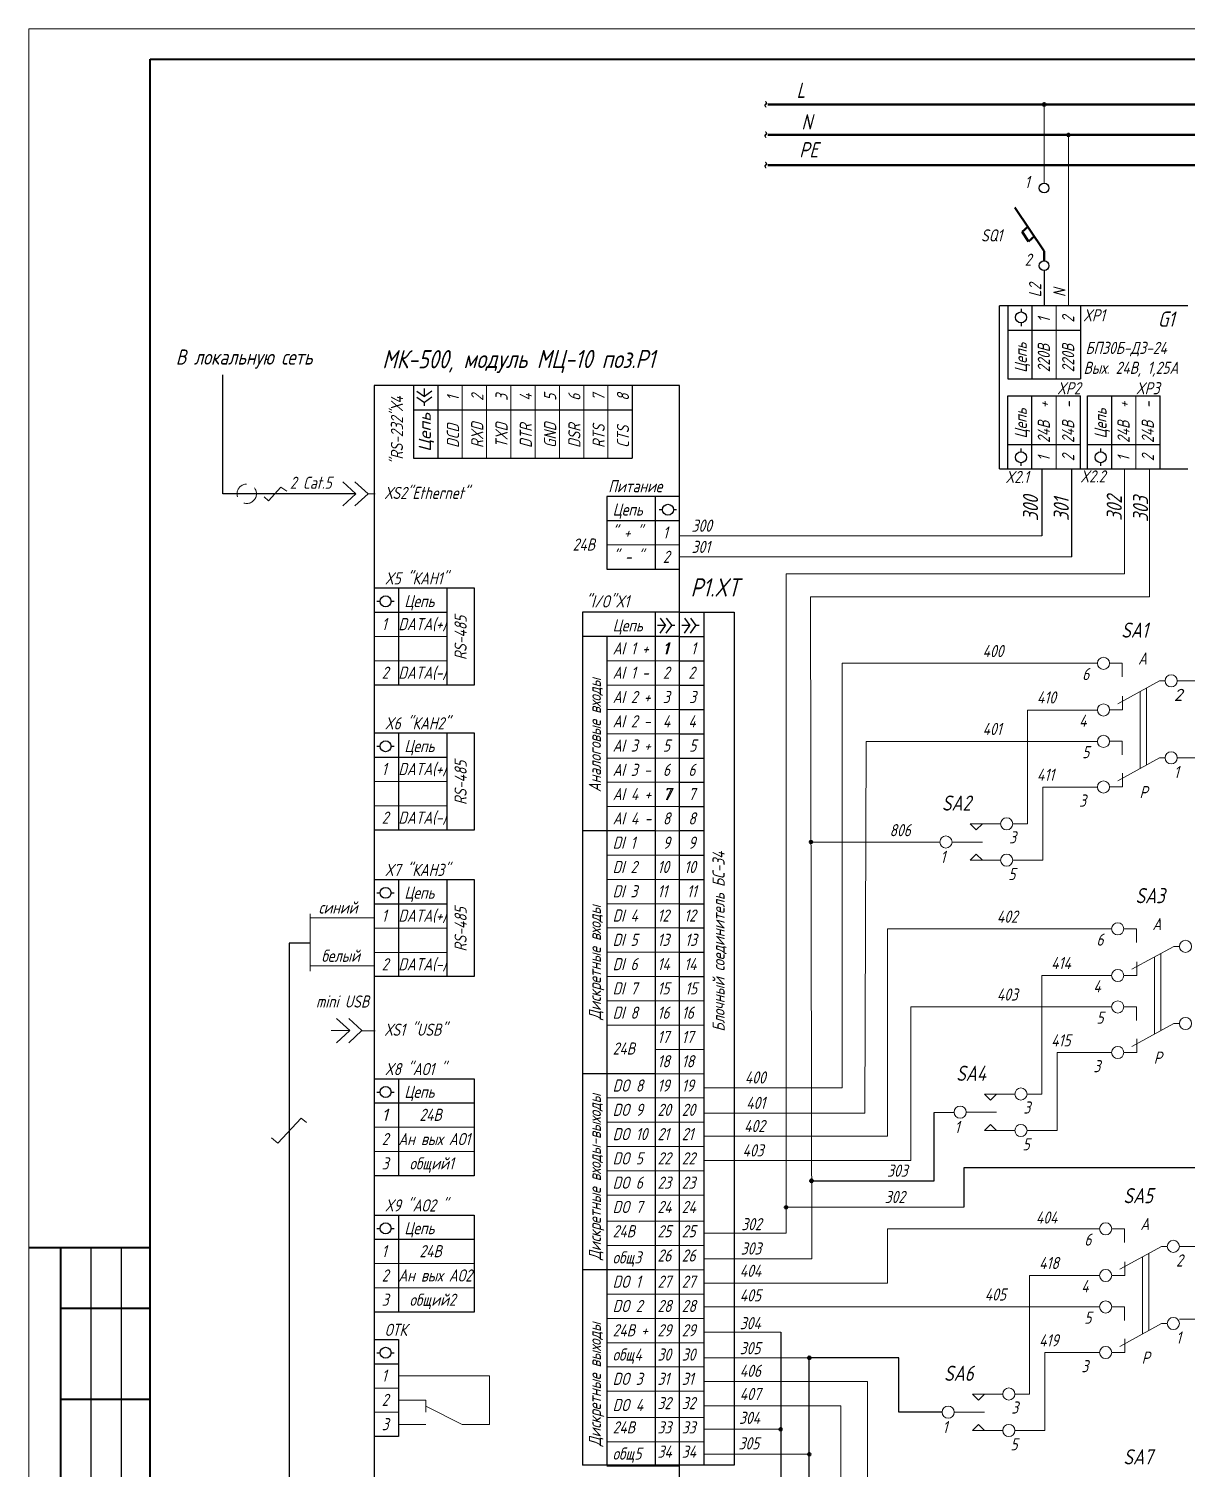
# Model space of a CAD drawing. Header units: millimetres. Extents: x -14 to 2659, y -2986 to -401.
# Drawn here: x -14.3 to 176.3, y -1888.5 to -1651.4 of the extents above; entities that cross this region are included whole.
import ezdxf

# ---------------------------------------------------------------- set-up
doc = ezdxf.new("R2010")
doc.units = ezdxf.units.MM
doc.linetypes.add('HIDDEN', pattern=[0.375, 0.25, -0.125])
doc.layers.get('0').update_dxf_attribs({"lineweight": 20})
doc.layers.add('MAIN', color=7, linetype='Continuous', lineweight=50)
doc.layers.add('АСУТП', color=7, linetype='Continuous')
doc.styles.add('GOST тип А', font='GOST_A.TTF', dxfattribs={"oblique": 15})
doc.styles.get("Standard").update_dxf_attribs({"font": 'simplex.shx', "width": 0.75, "oblique": 15})
doc.styles.add('АСУТП', font='GOST_A.TTF', dxfattribs={"oblique": 15})

msp = doc.modelspace()

# ---------------------------------------------------------------- linework, layer by layer
at = {"linetype": 'Continuous'}
for p, q in [((-14.24325, -1651.36405), (497.00702, -1651.36405)), ((-14.24325, -2007.12074), (-14.24325, -1651.36405)), ((152.93725, -1676.79951), (152.93725, -1663.84404)), ((156.93725, -1668.84404), (156.93725, -1697.00833)), ((114.47626, -1744.93353), (114.68452, -1853.95995)), ((135.77077, -1785.32087), (114.47626, -1785.32087)), ((175.20956, -1851.92634), (186.52511, -1851.92634)), ((175.20956, -1863.92634), (186.53782, -1863.92634))]:
    msp.add_line(p, q, dxfattribs=at)
at = {"linetype": 'Continuous', "lineweight": 40}
for p, q in [((5.75675, -1656.36405), (492.00702, -1656.36405)), ((5.75675, -1779.86371), (5.75675, -1656.36405)), ((5.74523, -2002.13552), (5.75675, -1776.36371))]:
    msp.add_line(p, q, dxfattribs=at)
at = {"color": 7, "lineweight": -3}
for p, q in [((152.93725, -1691.19951), (152.93725, -1697.00833)), ((134.84051, -1841.13648), (134.84051, -1829.8758)), ((139.79523, -1845.39451), (139.79523, -1838.96027)), ((139.79523, -1838.96027), (223.66604, -1838.96027)), ((114.83782, -1841.13648), (134.84051, -1841.13648)), ((110.44603, -1845.48579), (139.79523, -1845.39451)), ((128.99092, -1870.28672), (114.268, -1870.28672)), ((128.99092, -1879.25031), (128.99092, -1870.28672)), ((136.12701, -1879.25031), (128.99092, -1879.25031))]:
    msp.add_line(p, q, dxfattribs=at)
at = {"linetype": 'Continuous', "lineweight": 30}
for p, q in [((176.62722, -1697.00833), (145.58612, -1697.00833)), ((145.58612, -1723.84173), (145.58612, -1697.00833)), ((145.58612, -1723.84173), (176.62722, -1723.84173))]:
    msp.add_line(p, q, dxfattribs=at)
at = {"lineweight": 30, "ltscale": 0.5}
for p, q in [((146.93725, -1697.00833), (146.93725, -1709.00833)), ((150.93725, -1697.00833), (150.93725, -1709.00833)), ((158.93725, -1697.00833), (158.93725, -1709.00833)), ((146.93725, -1701.00833), (158.93725, -1701.00833)), ((146.93725, -1709.00833), (158.93725, -1709.00833)), ((49.11906, -1710.11978), (49.11906, -1722.11978)), ((49.63694, -1711.04118), (50.87713, -1711.94118)), ((52.11732, -1711.04118), (50.87713, -1711.94118)), ((53.11906, -1710.11978), (53.11906, -1722.11978)), ((85.11906, -1710.11978), (85.11906, -1722.11978)), ((146.93725, -1723.84173), (146.93725, -1711.84173)), ((146.93725, -1711.84173), (158.93725, -1711.84173)), ((150.93725, -1723.84173), (150.93725, -1711.84173)), ((158.93725, -1723.84173), (158.93725, -1711.84173)), ((160.05991, -1723.84173), (160.05991, -1711.84173)), ((160.05991, -1711.84173), (172.05991, -1711.84173)), ((164.05991, -1723.84173), (164.05991, -1711.84173)), ((172.05991, -1723.84173), (172.05991, -1711.84173)), ((49.11906, -1714.11978), (85.11906, -1714.11978)), ((49.63694, -1712.04118), (50.87713, -1712.94118)), ((52.11732, -1712.04118), (50.87713, -1712.94118)), ((146.93725, -1719.84173), (158.93725, -1719.84173)), ((160.05991, -1719.84173), (172.05991, -1719.84173)), ((49.11906, -1722.11978), (85.11906, -1722.11978)), ((92.90181, -1728.38959), (80.90181, -1728.38959)), ((80.90181, -1728.38959), (80.90181, -1740.38959)), ((88.90181, -1728.38959), (88.90181, -1740.38959)), ((92.90181, -1732.38959), (80.90181, -1732.38959)), ((80.90181, -1740.38959), (92.90181, -1740.38959)), ((42.59969, -1743.47776), (59.0676, -1743.47776)), ((46.59969, -1743.47776), (46.59969, -1759.47776)), ((54.59969, -1743.47776), (54.59969, -1759.47776)), ((59.0676, -1743.47776), (59.0676, -1759.47776)), ((42.59969, -1747.47776), (54.59969, -1747.47776)), ((92.90181, -1747.48334), (76.90181, -1747.48334)), ((76.90181, -1747.48334), (76.90181, -1887.96033)), ((88.90181, -1747.48334), (88.90181, -1887.96033)), ((89.70815, -1748.43542), (90.60815, -1749.67562)), ((89.70815, -1750.91581), (90.60815, -1749.67562)), ((90.70815, -1748.43542), (91.60815, -1749.67562)), ((90.70815, -1750.91581), (91.60815, -1749.67562)), ((92.90181, -1751.48334), (76.90181, -1751.48334)), ((80.90181, -1751.48334), (80.90181, -1887.96033)), ((59.0676, -1759.47776), (42.59969, -1759.47776)), ((42.59969, -1767.34791), (59.0676, -1767.34791)), ((46.59969, -1767.34791), (46.59969, -1783.34791)), ((54.59969, -1767.34791), (54.59969, -1783.34791)), ((59.0676, -1767.34791), (59.0676, -1783.34791)), ((42.59969, -1771.34791), (54.59969, -1771.34791)), ((59.0676, -1783.34791), (42.59969, -1783.34791)), ((88.90181, -1783.48334), (76.90181, -1783.48334)), ((42.59969, -1791.50063), (59.0676, -1791.50063)), ((46.59969, -1791.50063), (46.59969, -1807.50063)), ((54.59969, -1791.50063), (54.59969, -1807.50063)), ((59.0676, -1791.50063), (59.0676, -1807.50063)), ((42.59969, -1795.50063), (54.59969, -1795.50063)), ((32.05145, -1802.00587), (28.59972, -1802.00587)), ((59.0676, -1807.50063), (42.59969, -1807.50063)), ((42.59969, -1824.3069), (59.0676, -1824.3069)), ((46.59969, -1824.3069), (46.59969, -1840.3069)), ((59.0676, -1824.3069), (59.0676, -1840.3069)), ((88.90181, -1823.48334), (76.90181, -1823.48334)), ((42.59969, -1828.3069), (59.0676, -1828.3069)), ((59.0676, -1840.3069), (42.59969, -1840.3069)), ((42.59969, -1846.76767), (59.0676, -1846.76767)), ((46.59969, -1846.76767), (46.59969, -1862.76767)), ((59.0676, -1846.76767), (59.0676, -1862.76767)), ((42.59969, -1850.76767), (59.0676, -1850.76767)), ((88.90181, -1855.79604), (76.90181, -1855.79604)), ((59.0676, -1862.76767), (42.59969, -1862.76767)), ((42.59969, -1867.26122), (46.59969, -1867.26122)), ((46.59969, -1867.26122), (46.59969, -1883.26122)), ((42.59969, -1871.26122), (46.59969, -1871.26122)), ((46.59969, -1883.26122), (42.59969, -1883.26122)), ((101.90181, -1887.96033), (76.90181, -1887.96033))]:
    msp.add_line(p, q, dxfattribs=at)
at = {"lineweight": 30}
for p, q in [((149.12953, -1697.48588), (149.12953, -1698.01156)), ((149.12953, -1699.81156), (149.12953, -1700.33725)), ((17.68392, -1727.96317), (17.68392, -1708.36416)), ((92.90181, -1710.11813), (42.59969, -1710.11813)), ((42.59969, -1710.11813), (42.59969, -1906.43808)), ((50.87713, -1711.94118), (50.87713, -1710.6155)), ((92.90181, -1906.43808), (92.90181, -1710.11813)), ((50.87713, -1713.46686), (50.87713, -1712.94118)), ((149.12953, -1721.03849), (149.12953, -1720.51281)), ((162.25218, -1721.03849), (162.25218, -1720.51281)), ((149.12953, -1723.36418), (149.12953, -1722.83849)), ((162.25218, -1723.36418), (162.25218, -1722.83849)), ((21.64288, -1727.96317), (17.68392, -1727.96317)), ((39.61159, -1727.96317), (21.64288, -1727.96317)), ((90.09857, -1730.58186), (89.57289, -1730.58186)), ((92.42426, -1730.58186), (91.89857, -1730.58186)), ((43.07724, -1745.67003), (43.60293, -1745.67003)), ((45.40293, -1745.67003), (45.92861, -1745.67003)), ((90.60815, -1749.67562), (89.28247, -1749.67562)), ((92.13383, -1749.67562), (91.60815, -1749.67562)), ((43.07724, -1769.54019), (43.60293, -1769.54019)), ((45.40293, -1769.54019), (45.92861, -1769.54019)), ((43.07724, -1793.69291), (43.60293, -1793.69291)), ((45.40293, -1793.69291), (45.92861, -1793.69291)), ((28.59972, -1802.00587), (28.59972, -1925.66729)), ((43.07724, -1826.49917), (43.60293, -1826.49917)), ((45.40293, -1826.49917), (45.92861, -1826.49917)), ((43.07724, -1848.95995), (43.60293, -1848.95995)), ((45.40293, -1848.95995), (45.92861, -1848.95995)), ((43.07724, -1869.4535), (43.60293, -1869.4535)), ((45.40293, -1869.4535), (45.92861, -1869.4535))]:
    msp.add_line(p, q, dxfattribs=at)
at = {"ltscale": 0.5}
for p, q in [((154.93725, -1697.00833), (154.93725, -1709.00833)), ((57.11906, -1710.11978), (57.11906, -1722.11978)), ((61.11906, -1710.11978), (61.11906, -1722.11978)), ((65.11906, -1710.11978), (65.11906, -1722.11978)), ((69.11906, -1710.11978), (69.11906, -1722.11978)), ((73.11906, -1710.11978), (73.11906, -1722.11978)), ((77.11906, -1710.11978), (77.11906, -1722.11978)), ((81.11906, -1710.11978), (81.11906, -1722.11978)), ((154.93725, -1723.84173), (154.93725, -1711.84173)), ((168.05991, -1723.84173), (168.05991, -1711.84173)), ((92.90181, -1736.38959), (80.90181, -1736.38959)), ((42.59969, -1751.47776), (54.59969, -1751.47776)), ((42.59969, -1755.47776), (54.59969, -1755.47776)), ((92.90181, -1755.48334), (80.90181, -1755.48334)), ((92.90181, -1759.48334), (80.90181, -1759.48334)), ((92.90181, -1763.48334), (80.90181, -1763.48334)), ((92.90181, -1767.48334), (80.90181, -1767.48334)), ((92.90181, -1771.48334), (80.90181, -1771.48334)), ((42.59969, -1775.34791), (54.59969, -1775.34791)), ((92.90181, -1775.48334), (80.90181, -1775.48334)), ((42.59969, -1779.34791), (54.59969, -1779.34791)), ((92.90181, -1779.48334), (80.90181, -1779.48334)), ((88.90181, -1783.48334), (92.90181, -1783.48334)), ((92.90181, -1787.48334), (80.90181, -1787.48334)), ((92.90181, -1791.48334), (80.90181, -1791.48334)), ((32.05145, -1797.17544), (32.05145, -1806.60822)), ((92.90181, -1795.48334), (80.90181, -1795.48334)), ((42.59969, -1797.78926), (32.05145, -1797.78926)), ((42.59969, -1799.50063), (54.59969, -1799.50063)), ((92.90181, -1799.48334), (80.90181, -1799.48334)), ((42.59969, -1803.50063), (54.59969, -1803.50063)), ((92.90181, -1803.48334), (80.90181, -1803.48334)), ((42.50848, -1805.74262), (32.05145, -1805.74262)), ((92.90181, -1807.48334), (80.90181, -1807.48334)), ((96.90181, -1811.48334), (80.90181, -1811.48334)), ((96.90181, -1815.48334), (80.90181, -1815.48334)), ((96.90181, -1819.48334), (88.90181, -1819.48334)), ((96.90181, -1823.48334), (80.90181, -1823.48334)), ((96.90181, -1827.48334), (80.90181, -1827.48334)), ((42.59969, -1832.3069), (59.0676, -1832.3069)), ((96.90181, -1831.48334), (80.90181, -1831.48334)), ((42.59969, -1836.3069), (59.0676, -1836.3069)), ((96.90181, -1835.48334), (80.90181, -1835.48334)), ((96.90181, -1839.48334), (80.90181, -1839.48334)), ((96.90181, -1843.48334), (80.90181, -1843.48334)), ((96.90181, -1847.79604), (80.90181, -1847.79604)), ((96.90181, -1851.79604), (80.90181, -1851.79604)), ((42.59969, -1854.76767), (59.0676, -1854.76767)), ((92.90181, -1855.79604), (80.90181, -1855.79604)), ((96.90181, -1855.79604), (80.90181, -1855.79604)), ((42.59969, -1858.76767), (59.0676, -1858.76767)), ((96.90181, -1859.79604), (80.90181, -1859.79604)), ((96.90181, -1863.79604), (80.90181, -1863.79604)), ((96.90181, -1867.79604), (80.90181, -1867.79604)), ((96.90181, -1871.79604), (80.90181, -1871.79604)), ((42.59969, -1875.26122), (46.59969, -1875.26122)), ((46.59969, -1873.26122), (61.59969, -1873.26122)), ((61.59969, -1873.26122), (61.59969, -1881.26122)), ((46.59969, -1877.26122), (51.09969, -1877.26122)), ((51.09969, -1877.26122), (51.09969, -1879.26122)), ((96.90181, -1875.79604), (80.90181, -1875.79604)), ((42.59969, -1879.26122), (46.59969, -1879.26122)), ((96.90181, -1880.10873), (80.90181, -1880.10873)), ((96.90181, -1884.10873), (80.90181, -1884.10873)), ((92.90181, -1888.10873), (80.90181, -1888.10873))]:
    msp.add_line(p, q, dxfattribs=at)
at = {"lineweight": -3}
for p, q in [((39.61159, -1727.96317), (37.44378, -1725.96384)), ((41.61263, -1727.96317), (39.44483, -1725.96384)), ((39.61159, -1727.96317), (37.44378, -1729.9625)), ((41.61263, -1727.96317), (39.44483, -1729.9625)), ((38.58948, -1816.38344), (36.42168, -1814.38411)), ((40.59053, -1816.38344), (38.42273, -1814.38411)), ((38.58948, -1816.38344), (36.42168, -1818.38277)), ((40.59053, -1816.38344), (38.42273, -1818.38277))]:
    msp.add_line(p, q, dxfattribs=at)
for p, q in [((166.18599, -1723.84173), (166.18599, -1741.1287)), ((170.29214, -1723.84173), (170.29214, -1744.93353)), ((25.22151, -1729.13382), (24.49218, -1728.478)), ((27.2636, -1726.87487), (25.22151, -1729.13382)), ((28.21172, -1727.53069), (27.2636, -1726.87487)), ((42.75953, -1727.97732), (41.55385, -1727.97732)), ((111.80083, -1734.88959), (92.90181, -1734.88959)), ((152.54564, -1734.88959), (92.90181, -1734.88959)), ((157.52601, -1738.37063), (92.90181, -1738.37063)), ((114.47626, -1741.1287), (110.44602, -1741.1287)), ((110.44602, -1741.1287), (110.44602, -1849.76017)), ((166.18599, -1741.1287), (114.47626, -1741.1287)), ((170.29214, -1744.93353), (114.47626, -1744.93353)), ((119.67983, -1825.7915), (119.67983, -1755.88522)), ((174.85332, -1758.76602), (185.5367, -1758.76602)), ((123.38736, -1829.96867), (123.63013, -1768.74449)), ((127.11892, -1833.77937), (127.11892, -1799.62896)), ((130.98181, -1837.79588), (130.98181, -1812.48823)), ((38.58948, -1816.38344), (35.52216, -1816.38344)), ((42.75953, -1816.39759), (40.53175, -1816.39759)), ((96.90181, -1825.7915), (119.67983, -1825.7915)), ((96.90181, -1829.96867), (123.38736, -1829.96867)), ((134.84051, -1829.8758), (138.11899, -1829.8758)), ((30.59331, -1830.78813), (26.75628, -1834.92857)), ((30.59331, -1830.78813), (31.48734, -1831.53104)), ((26.75628, -1834.92857), (25.72136, -1834.04225)), ((96.90181, -1833.77937), (118.36341, -1833.77937)), ((118.36341, -1833.77937), (127.11892, -1833.77937)), ((96.90181, -1837.79588), (127.77146, -1837.79588)), ((127.77146, -1837.79588), (130.98181, -1837.79588)), ((127.11892, -1857.96358), (127.11892, -1849.04553)), ((110.44603, -1849.76017), (96.90181, -1849.76017)), ((114.68452, -1853.95995), (96.90181, -1853.95995)), ((97.00497, -1857.96358), (127.11892, -1857.96358)), ((109.56059, -1866.08694), (96.90181, -1866.08694)), ((114.268, -1870.28672), (96.90181, -1870.28672)), ((97.00497, -1874.19028), (118.46657, -1874.19028)), ((118.46657, -1874.19028), (123.83988, -1874.19028)), ((123.83988, -1892.06923), (123.83988, -1874.19028)), ((97.00497, -1878.20679), (119.43591, -1878.20679)), ((119.43591, -1904.92849), (119.43591, -1878.20679)), ((109.56059, -1882.0533), (96.90181, -1882.0533)), ((114.268, -1886.16722), (96.90181, -1886.16722))]:
    msp.add_line(p, q)
at = {"color": 7}
for p, q in [((161.70988, -1755.88522), (119.67983, -1755.88522)), ((165.79651, -1755.87065), (163.70978, -1755.87065)), ((165.79651, -1755.87065), (165.79651, -1758.12065)), ((165.84467, -1761.30009), (165.84467, -1763.55009)), ((168.76495, -1760.50407), (168.76495, -1773.20251)), ((169.80262, -1759.93433), (169.80262, -1772.63277)), ((161.70995, -1763.57624), (150.18647, -1763.57624)), ((165.84467, -1763.55009), (163.70978, -1763.55009)), ((161.70988, -1768.74449), (123.63013, -1768.74449)), ((165.79651, -1768.73003), (163.70978, -1768.73003)), ((165.79651, -1768.73003), (165.79651, -1770.98003)), ((174.85332, -1771.46447), (185.49913, -1771.46447)), ((165.84467, -1773.99854), (165.84467, -1776.24854)), ((161.70995, -1776.27468), (152.72235, -1776.27468)), ((165.84467, -1776.24854), (163.70978, -1776.24854)), ((164.05722, -1799.62896), (127.11892, -1799.62896)), ((168.14384, -1799.61439), (166.05711, -1799.61439)), ((168.14384, -1799.61439), (168.14384, -1801.86439)), ((171.11229, -1804.2478), (171.11229, -1816.94625)), ((172.14995, -1803.67806), (172.14995, -1816.37651)), ((168.192, -1805.04383), (168.192, -1807.29383)), ((164.05729, -1807.31998), (152.53381, -1807.31998)), ((168.192, -1807.29383), (166.05711, -1807.29383)), ((164.05722, -1812.48823), (130.98181, -1812.48823)), ((168.14384, -1812.47377), (166.05711, -1812.47377)), ((168.14384, -1812.47377), (168.14384, -1814.72377)), ((168.192, -1817.74228), (168.192, -1819.99228)), ((164.05729, -1820.01842), (155.06969, -1820.01842)), ((168.192, -1819.99228), (166.05711, -1819.99228)), ((162.06612, -1849.04553), (127.11892, -1849.04553)), ((166.15275, -1849.03096), (164.06601, -1849.03096)), ((166.15275, -1849.03096), (166.15275, -1851.28096)), ((169.12119, -1853.66438), (169.12119, -1866.36282)), ((170.15885, -1853.09464), (170.15885, -1865.79308)), ((166.2009, -1854.46041), (166.2009, -1856.71041)), ((162.06619, -1856.73655), (150.54271, -1856.73655)), ((166.2009, -1856.71041), (164.06601, -1856.71041)), ((162.06612, -1861.9048), (96.90181, -1861.9048)), ((166.15275, -1861.89034), (164.06601, -1861.89034)), ((166.15275, -1861.89034), (166.15275, -1864.14034)), ((166.2009, -1867.15885), (166.2009, -1869.40885)), ((162.06619, -1869.435), (153.07859, -1869.435)), ((166.2009, -1869.40885), (164.06601, -1869.40885))]:
    msp.add_line(p, q, dxfattribs=at)
at = {"color": 7, "linetype": 'Continuous'}
for p, q in [((171.93044, -1758.76602), (165.04651, -1762.54571)), ((171.93044, -1758.76602), (172.85332, -1758.76602)), ((150.18647, -1782.32087), (150.18647, -1763.57624)), ((171.93121, -1771.46404), (165.04651, -1775.24416)), ((171.93044, -1771.46447), (172.85332, -1771.46447)), ((171.93044, -1771.46447), (172.85332, -1771.46447)), ((171.93044, -1771.46447), (172.85332, -1771.46447)), ((152.72235, -1788.32087), (152.72235, -1776.27468)), ((140.77077, -1782.32087), (141.77077, -1783.32087)), ((145.77077, -1782.32087), (140.77077, -1782.32087)), ((141.77077, -1783.32087), (142.77077, -1782.32087)), ((147.77077, -1782.32087), (150.18647, -1782.32087)), ((137.77077, -1785.32087), (142.77077, -1785.32087)), ((140.77077, -1788.32087), (141.77077, -1787.32087)), ((141.77077, -1787.32087), (142.77077, -1788.32087)), ((145.77077, -1788.32087), (140.77077, -1788.32087)), ((147.77077, -1788.32087), (152.72235, -1788.32087)), ((152.72235, -1788.32087), (152.72235, -1788.32087)), ((174.27777, -1802.50976), (167.39384, -1806.28945)), ((174.27777, -1802.50976), (175.20066, -1802.50976)), ((152.53381, -1826.83373), (152.53381, -1807.31998)), ((174.27855, -1815.20778), (167.39384, -1818.9879)), ((174.27777, -1815.20821), (175.20066, -1815.20821)), ((174.27777, -1815.20821), (175.20066, -1815.20821)), ((174.27777, -1815.20821), (175.20066, -1815.20821)), ((155.06969, -1832.83373), (155.06969, -1820.01842)), ((143.11811, -1826.83373), (144.11811, -1827.83373)), ((148.11811, -1826.83373), (143.11811, -1826.83373)), ((144.11811, -1827.83373), (145.11811, -1826.83373)), ((150.11811, -1826.83373), (152.53381, -1826.83373)), ((140.11811, -1829.83373), (145.11811, -1829.83373)), ((143.11811, -1832.83373), (144.11811, -1831.83373)), ((144.11811, -1831.83373), (145.11811, -1832.83373)), ((148.11811, -1832.83373), (143.11811, -1832.83373)), ((150.11811, -1832.83373), (155.06969, -1832.83373)), ((155.06969, -1832.83373), (155.06969, -1832.83373)), ((172.28667, -1851.92634), (165.40275, -1855.70603)), ((172.28667, -1851.92634), (173.20956, -1851.92634)), ((150.54271, -1876.25031), (150.54271, -1856.73655)), ((172.28745, -1864.62436), (165.40275, -1868.40447)), ((172.28667, -1864.62478), (173.20956, -1864.62478)), ((172.28667, -1864.62478), (173.20956, -1864.62478)), ((172.28667, -1864.62478), (173.20956, -1864.62478)), ((153.07859, -1882.25031), (153.07859, -1869.435)), ((141.12701, -1876.25031), (142.12701, -1877.25031)), ((146.12701, -1876.25031), (141.12701, -1876.25031)), ((142.12701, -1877.25031), (143.12701, -1876.25031)), ((148.12701, -1876.25031), (150.54271, -1876.25031)), ((57.09969, -1881.26122), (51.09969, -1878.26122)), ((138.12701, -1879.25031), (143.12701, -1879.25031)), ((46.59969, -1881.26122), (51.09969, -1881.26122)), ((49.09969, -1881.26122), (48.59969, -1881.26122)), ((51.09969, -1881.26122), (49.09969, -1881.26122)), ((51.09969, -1881.26122), (49.09969, -1881.26122)), ((61.59969, -1881.26122), (57.09969, -1881.26122)), ((141.12701, -1882.25031), (142.12701, -1881.25031)), ((146.12701, -1882.25031), (141.12701, -1882.25031)), ((142.12701, -1881.25031), (143.12701, -1882.25031)), ((148.12701, -1882.25031), (153.07859, -1882.25031)), ((153.07859, -1882.25031), (153.07859, -1882.25031))]:
    msp.add_line(p, q, dxfattribs=at)
at = {"lineweight": 50, "ltscale": 0.5}
for centre in [(152.93725, -1663.84404), (156.93725, -1668.84404), (114.54225, -1785.32135), (114.62959, -1841.14017), (110.44603, -1845.48579), (114.268, -1870.28672), (109.56059, -1882.0533), (114.268, -1886.16722)]:
    msp.add_circle(centre, 0.20826, dxfattribs=at)
at = {"linetype": 'Continuous', "lineweight": 30}
for centre in [(149.12953, -1698.91156), (149.12953, -1721.93849), (162.25218, -1721.93849), (90.99857, -1730.58186), (44.50293, -1745.67003), (44.50293, -1769.54019), (44.50293, -1793.69291), (44.50293, -1826.49917), (44.50293, -1848.95995), (44.50293, -1869.4535)]:
    msp.add_circle(centre, 0.9, dxfattribs=at)
at = {"linetype": 'HIDDEN', "ltscale": 12}
msp.add_circle((21.64288, -1727.96317), 1.59673, dxfattribs=at)
at = {"color": 7, "linetype": 'Continuous'}
for centre in [(162.70988, -1755.88511), (173.85332, -1758.76602), (162.70988, -1763.56456), (162.70988, -1768.74449), (173.85332, -1771.46447), (162.70988, -1776.263), (146.77077, -1782.32087), (136.77077, -1785.32087), (146.77077, -1788.32087), (165.05722, -1799.62885), (176.20066, -1802.50976), (165.05722, -1807.3083), (165.05722, -1812.48823), (176.20066, -1815.20821), (165.05722, -1820.00674), (149.11811, -1826.83373), (139.11811, -1829.83373), (149.11811, -1832.83373), (163.06612, -1849.04542), (174.20956, -1851.92634), (163.06612, -1856.72487), (163.06612, -1861.9048), (174.20956, -1864.62478), (163.06612, -1869.42331), (147.12701, -1876.25031), (137.12701, -1879.25031), (147.12701, -1882.25031)]:
    msp.add_circle(centre, 1, dxfattribs=at)
at = {"layer": 'MAIN', "color": 7, "linetype": 'Continuous', "lineweight": 50}
for p, q in [((107.4185, -1663.84404), (280.76711, -1663.84404)), ((107.4185, -1668.84404), (280.76711, -1668.84404)), ((107.4185, -1673.84404), (280.76711, -1673.84404)), ((152.93725, -1687.99951), (148.13725, -1680.79951)), ((150.27877, -1683.97364), (149.33203, -1684.83319)), ((150.37215, -1686.39033), (149.33329, -1684.83205)), ((151.32823, -1685.54783), (150.37215, -1686.39033)), ((152.93725, -1687.99951), (152.93725, -1689.59951)), ((152.93725, -1689.59951), (152.93725, -1688.79951))]:
    msp.add_line(p, q, dxfattribs=at)
at = {"layer": 'MAIN', "color": 7, "linetype": 'Continuous', "lineweight": -3}
for p, q in [((152.93725, -1663.4367), (152.93725, -1663.4367)), ((156.93725, -1668.4367), (156.93725, -1668.4367)), ((152.54564, -1723.84173), (152.54564, -1734.88959)), ((157.52601, -1738.37063), (157.52601, -1723.84173)), ((109.56059, -1866.08694), (109.56059, -1957.44147)), ((114.268, -1957.44147), (114.268, -1870.28672))]:
    msp.add_line(p, q, dxfattribs=at)
at = {"layer": 'MAIN', "color": 7, "linetype": 'Continuous', "lineweight": 40}
for p, q in [((-14.25477, -1852.1236), (5.74523, -1852.1236)), ((-9.0562, -1852.1236), (-9.0562, -1917.1236)), ((-9.0562, -1862.1236), (5.74523, -1862.1236)), ((-9.0562, -1877.1236), (5.74523, -1877.1236))]:
    msp.add_line(p, q, dxfattribs=at)
at = {"layer": 'MAIN', "color": 7, "linetype": 'Continuous', "lineweight": -2}
for p, q in [((-4.0562, -1852.1236), (-4.0562, -1917.1236)), ((0.9438, -1852.1236), (0.9438, -1917.1236))]:
    msp.add_line(p, q, dxfattribs=at)
for centre in [(152.93725, -1677.59951), (152.93725, -1690.39951)]:
    msp.add_circle(centre, 0.8, dxfattribs=at)
at = {"layer": 'АСУТП', "lineweight": 30, "ltscale": 0.5}
for p, q in [((90.70815, -1748.43542), (91.60815, -1749.67562)), ((90.70815, -1750.91581), (91.60815, -1749.67562)), ((92.90181, -1747.48334), (101.90181, -1747.48334)), ((93.70815, -1748.43542), (94.60815, -1749.67562)), ((93.70815, -1750.91581), (94.60815, -1749.67562)), ((94.70815, -1748.43542), (95.60815, -1749.67562)), ((94.70815, -1750.91581), (95.60815, -1749.67562)), ((96.90181, -1747.48334), (96.90181, -1887.96033)), ((101.90181, -1747.48334), (101.90181, -1887.96033)), ((92.90181, -1751.48334), (96.90181, -1751.48334))]:
    msp.add_line(p, q, dxfattribs=at)
at = {"layer": 'АСУТП', "lineweight": 30}
for p, q in [((92.13383, -1749.67562), (91.60815, -1749.67562)), ((94.60815, -1749.67562), (93.28247, -1749.67562)), ((96.13383, -1749.67562), (95.60815, -1749.67562))]:
    msp.add_line(p, q, dxfattribs=at)
at = {"layer": 'АСУТП', "ltscale": 0.5}
for p, q in [((92.90181, -1755.48334), (96.90181, -1755.48334)), ((92.90181, -1759.48334), (96.90181, -1759.48334)), ((92.90181, -1763.48334), (96.90181, -1763.48334)), ((92.90181, -1767.48334), (96.90181, -1767.48334)), ((92.90181, -1771.48334), (96.90181, -1771.48334)), ((92.90181, -1775.48334), (96.90181, -1775.48334)), ((92.90181, -1779.48334), (96.90181, -1779.48334)), ((96.90181, -1783.48334), (92.90181, -1783.48334)), ((92.90181, -1787.48334), (96.90181, -1787.48334)), ((92.90181, -1791.48334), (96.90181, -1791.48334)), ((92.90181, -1795.48334), (96.90181, -1795.48334)), ((92.90181, -1799.48334), (96.90181, -1799.48334)), ((92.90181, -1803.48334), (96.90181, -1803.48334)), ((92.90181, -1807.48334), (96.90181, -1807.48334))]:
    msp.add_line(p, q, dxfattribs=at)

# ---------------------------------------------------------------- texts
at = {"linetype": 'Continuous', "style": 'GOST тип А', "oblique": 15}
for s, height, p in [('L', 2.5, (112.17237, -1662.74135)), ('N', 2.5, (112.97572, -1667.95148)), ('РЕ', 2.5, (112.61034, -1672.54062)), ('В локальную сеть', 2.5, (9.9563, -1706.68599)), ('МК-500, ', 3, (43.94816, -1707.29157)), ('модуль МЦ-10 поз.Р1', 3, (57.31572, -1707.25545)), (' 2 Cat.5', 2, (27.71549, -1727.14096)), ('Питание', 2, (81.16707, -1727.70818)), ('ХS2"Ethernet"', 2, (44.36535, -1728.81696)), ('Цепь', 2, (81.89579, -1731.54598)), ('" + "', 2, (81.76429, -1735.33941)), ('24В', 2, (75.29914, -1737.32232)), ('1', 2, (90.1632, -1735.33941)), ('" - "', 2, (81.93802, -1739.33941)), ('2', 2, (90.1632, -1739.33941)), ('X5 "КАН1"', 2, (44.36535, -1742.89555)), ('Цепь', 2, (47.59367, -1746.63415)), ('"I/O"X1', 2, (77.43869, -1746.68318)), ('1', 2, (43.86109, -1750.42758)), ('DATA(+)', 2, (46.60148, -1750.42758)), ('Цепь', 2, (81.89579, -1750.63973)), ('AI 1 +', 2, (81.88781, -1754.43316)), ('2', 2, (43.86109, -1758.43362)), ('DATA(-)', 2, (46.60148, -1758.43362)), ('AI 1 -', 2, (81.88781, -1758.43316)), ('2', 2, (90.1632, -1758.43316)), ('AI 2 +', 2, (81.88781, -1762.43316)), ('3', 2, (90.1632, -1762.43316)), ('X6 "КАН2"', 2, (44.36535, -1766.76571)), ('AI 2 -', 2, (81.88781, -1766.43316)), ('4', 2, (90.1632, -1766.43316)), ('Цепь', 2, (47.59367, -1770.5043)), ('AI 3 +', 2, (81.88781, -1770.43316)), ('5', 2, (90.1632, -1770.43316)), ('1', 2, (43.86109, -1774.29773)), ('DATA(+)', 2, (46.60148, -1774.29773)), ('AI 3 -', 2, (81.88781, -1774.43316)), ('6', 2, (90.1632, -1774.43316)), ('AI 4 +', 2, (81.88781, -1778.43316)), ('2', 2, (43.86109, -1782.30377)), ('DATA(-)', 2, (46.60148, -1782.30377)), ('AI 4 -', 2, (81.88781, -1782.43316)), ('8', 2, (90.1632, -1782.43316)), ('DI 1', 2, (81.88781, -1786.43316)), ('9', 2, (90.1632, -1786.43316)), ('X7 "КАН3"', 2, (44.36535, -1790.91843)), ('DI 2', 2, (81.88781, -1790.43316)), ('10', 2, (89.26988, -1790.43316)), ('DI 3', 2, (81.88781, -1794.43316)), ('11', 2, (89.26988, -1794.43316)), ('Цепь', 2, (47.59367, -1794.65703)), ('1', 2, (43.86109, -1798.45046)), ('DATA(+)', 2, (46.60148, -1798.45046)), ('DI 4', 2, (81.88781, -1798.43316)), ('12', 2, (89.26988, -1798.43316)), ('DI 5', 2, (81.88781, -1802.43316)), ('13', 2, (89.26988, -1802.43316)), ('DATA(-)', 2, (46.60148, -1806.45649)), ('2', 2, (43.86109, -1806.45649)), ('DI 6', 2, (81.88781, -1806.43316)), ('14', 2, (89.26988, -1806.43316)), ('DI 7', 2, (81.88781, -1810.43316)), ('15', 2, (89.26988, -1810.43316)), ('mini USB', 2, (33.03768, -1812.59115)), ('DI 8', 2, (81.88781, -1814.43316)), ('16', 2, (89.26988, -1814.43316)), ('16', 2, (93.26988, -1814.43316)), ('ХS1 "USB"', 2, (44.36535, -1817.23723)), ('24В', 2, (81.88781, -1820.33992)), ('17', 2, (89.26988, -1818.43316)), ('17', 2, (93.26988, -1818.43316)), ('18', 2, (89.26988, -1822.43316)), ('18', 2, (93.26988, -1822.43316)), ('X8 "АО1 "', 2, (44.36535, -1823.72469)), ('Цепь', 2, (47.59367, -1827.46329)), ('DO 8', 2, (81.88781, -1826.43316)), ('19', 2, (89.26988, -1826.43316)), ('19', 2, (93.26988, -1826.43316)), ('24В', 2, (50.06458, -1831.25672)), ('DO 9', 2, (81.88781, -1830.43316)), ('20', 2, (89.26988, -1830.43316)), ('20', 2, (93.26988, -1830.43316)), ('DO 10', 2, (81.88781, -1834.43316)), ('21', 2, (89.26988, -1834.43316)), ('21', 2, (93.26988, -1834.43316)), ('2', 2, (43.86109, -1835.25672)), ('Ан вых АО1', 2, (46.60148, -1835.25672)), ('3', 2, (43.86109, -1839.25672)), ('общий1', 2, (48.44256, -1839.25672)), ('DO 5', 2, (81.88781, -1838.43316)), ('22', 2, (89.26988, -1838.43316)), ('22', 2, (93.26988, -1838.43316)), ('DO 6', 2, (81.88781, -1842.43316)), ('23', 2, (89.26988, -1842.43316)), ('23', 2, (93.26988, -1842.43316)), ('X9 "АО2 "', 2, (44.36535, -1846.18547)), ('DO 7', 2, (81.88781, -1846.43316)), ('24', 2, (89.26988, -1846.43316)), ('24', 2, (93.26988, -1846.43316)), ('Цепь', 2, (47.59367, -1849.92406)), ('24В ', 2, (81.88781, -1850.43316)), ('25', 2, (89.26988, -1850.43316)), ('25', 2, (93.26988, -1850.43316)), ('1', 2, (43.86109, -1853.71749)), ('24В', 2, (50.06458, -1853.71749)), ('общ3', 2, (81.88781, -1854.74586)), ('26', 2, (89.26988, -1854.43316)), ('26', 2, (93.26988, -1854.43316)), ('2', 2, (43.86109, -1857.71749)), ('Ан вых АО2', 2, (46.60148, -1857.71749)), ('DO 1', 2, (81.88781, -1858.74586)), ('27', 2, (89.26988, -1858.74586)), ('27', 2, (93.26988, -1858.74586)), ('3', 2, (43.86109, -1861.71749)), ('общий2', 2, (48.44256, -1861.71749)), ('DO 2', 2, (81.88781, -1862.74586)), ('28', 2, (89.26988, -1862.74586)), ('28', 2, (93.26988, -1862.74586)), ('ОТК', 2, (44.36535, -1866.67902)), ('24В +', 2, (81.88781, -1866.74586)), ('29', 2, (89.26988, -1866.74586)), ('29', 2, (93.26988, -1866.74586)), ('общ4', 2, (81.88781, -1870.74586)), ('30', 2, (89.26988, -1870.74586)), ('30', 2, (93.26988, -1870.74586)), ('1', 2, (43.86109, -1874.21104)), ('DO 3', 2, (81.88781, -1874.74586)), ('31', 2, (89.26988, -1874.74586)), ('31', 2, (93.26988, -1874.74586)), ('2', 2, (43.86109, -1878.21104)), ('DO 4', 2, (81.88781, -1879.05855)), ('32', 2, (89.26988, -1878.74586)), ('32', 2, (93.26988, -1878.74586)), ('3', 2, (43.86109, -1882.21104)), ('24В ', 2, (81.88781, -1882.74586)), ('33', 2, (89.26988, -1882.74586)), ('33', 2, (93.26988, -1882.74586)), ('34', 2, (89.26988, -1886.74586)), ('34', 2, (93.26988, -1886.74586)), ('общ5', 2, (81.88781, -1887.05855))]:
    msp.add_text(s, height=height, dxfattribs=at).set_placement(p)
at = {"color": 7, "linetype": 'Continuous', "style": 'GOST тип А', "oblique": 15}
for s, p in [('L2', (152.45138, -1695.58823)), ('N', (156.45485, -1695.55794))]:
    msp.add_text(s, height=2, rotation=90, dxfattribs=at).set_placement(p)
for s, height, p in [('XP1', 2, (159.35888, -1699.5547)), ('БП30Б-Д3-24', 2, (159.74372, -1704.93065)), ('XP2', 2, (155.06545, -1711.5736)), ('XP3', 2, (168.04443, -1711.5736)), ('SA1', 2.5, (165.61505, -1751.6626)), ('400', 2, (142.80923, -1754.86707)), ('А', 2, (168.42201, -1756.08463)), ('6', 2, (159.20372, -1758.65036)), ('410', 2, (151.75934, -1762.5065)), ('401', 2, (142.80923, -1767.69596)), ('4', 2, (158.70372, -1766.33463)), ('5', 2, (159.20372, -1771.51457)), ('411', 2, (151.75934, -1775.24581)), ('1', 2, (174.31217, -1774.78308)), ('SA2', 2.5, (136.08537, -1780.15489)), ('3', 2, (158.70372, -1779.49998)), ('Р', 2, (168.63739, -1778.10154)), ('3', 2, (147.17985, -1785.54309)), ('1', 2, (135.85294, -1788.76531)), ('5', 2, (147.0377, -1791.5914)), ('SA3', 2.5, (167.96238, -1795.40634)), ('402', 2, (145.15656, -1798.61081)), ('А', 2, (170.76935, -1799.82837)), ('6', 2, (161.55106, -1802.3941)), ('414', 2, (154.10668, -1806.25024)), ('4', 2, (161.05106, -1810.07837)), ('403', 2, (145.15656, -1811.4397)), ('5', 2, (161.55106, -1815.25831)), ('415', 2, (154.10668, -1818.98955)), ('Р', 2, (170.98473, -1821.84528)), ('400', 2, (103.65492, -1825.10463)), ('SA4', 2.5, (138.43271, -1824.66776)), ('3', 2, (161.05106, -1823.24372)), ('401', 2, (103.88029, -1829.2903)), ('3', 2, (149.52718, -1830.05596)), ('402', 2, (103.53732, -1833.09675)), ('1', 2, (138.20028, -1833.27818)), ('403', 2, (103.27826, -1837.11326)), ('5', 2, (149.38503, -1836.10426)), ('SA5', 2.5, (165.97128, -1844.82292)), ('404', 2, (151.58272, -1848.17938)), ('А', 2, (168.77825, -1849.24495)), ('6', 2, (159.55996, -1851.81067)), ('418', 2, (152.11558, -1855.66681)), ('2', 2, (174.6684, -1855.24495)), ('405', 2, (143.16546, -1860.85627)), ('4', 2, (159.05996, -1859.49495)), ('5', 2, (159.55996, -1864.67488)), ('1', 2, (174.6684, -1867.94339)), ('419', 2, (152.11558, -1868.40612)), ('3', 2, (159.05996, -1872.66029)), ('Р', 2, (168.99363, -1871.26186)), ('SA6', 2.5, (136.44161, -1874.08433)), ('3', 2, (147.53608, -1879.47253)), ('1', 2, (136.20918, -1882.69475)), ('5', 2, (147.39393, -1885.52084)), ('SA7', 2.5, (165.97128, -1887.84661))]:
    msp.add_text(s, height=height, dxfattribs=at).set_placement(p)
at = {"linetype": 'Continuous', "style": 'GOST тип А', "oblique": 15}
for s, p in [('1', (153.88707, -1699.74694)), ('2', (157.88707, -1699.74694)), ('Цепь', (150.09364, -1708.01435)), ('220В', (153.88707, -1707.95005)), ('220В', (157.88707, -1707.95005)), ('"RS-232"Х4', (47.36591, -1723.24644)), ('1', (56.58638, -1712.64574)), ('2', (60.58638, -1712.64574)), ('3', (64.58638, -1712.64574)), ('4', (68.58638, -1712.64574)), ('5', (72.58638, -1712.64574)), ('6', (76.58638, -1712.64574)), ('7', (80.58638, -1712.64574)), ('8', (84.58638, -1712.64574)), ('Цепь', (150.09364, -1718.84775)), ('24В  +', (153.88707, -1719.59343)), ('24В  -', (157.88707, -1719.59343)), ('Цепь', (163.2163, -1718.84775)), ('24В  +', (167.00973, -1719.59343)), ('24В  -', (171.00973, -1719.59343)), ('DCD', (56.58638, -1720.41237)), ('RXD', (60.58638, -1720.41237)), ('TXD', (64.58638, -1720.41237)), ('DTR', (68.58638, -1720.41237)), ('GND', (72.58638, -1720.41237)), ('DSR', (76.58638, -1720.41237)), ('RTS', (80.58638, -1720.41237)), ('CTS', (84.58638, -1720.41237)), ('2', (157.88707, -1722.58033)), ('2', (171.00973, -1722.58033)), ('1', (153.88707, -1722.58033)), ('1', (167.00973, -1722.58033)), ('RS-485', (57.84847, -1755.34611)), ('Аналоговые входы', (79.96223, -1777.11757)), ('RS-485', (57.84847, -1779.21627)), ('RS-485', (57.84847, -1803.36899)), ('Дискретные входы', (79.96223, -1814.5929)), ('Дискретные входы-выходы', (79.96223, -1854.17057)), ('Дискретные выходы', (79.96223, -1884.85027))]:
    msp.add_text(s, height=2, rotation=90, dxfattribs=at).set_placement(p)
at = {"linetype": 'Continuous', "oblique": 15}
msp.add_text('Цепь', height=2, rotation=90, dxfattribs=at).set_placement((51.9521, -1721.03142))
for s, p in [('1', (90.1632, -1754.43316)), ('7', (90.1632, -1778.43316)), ('1', (43.86109, -1831.25672))]:
    msp.add_text(s, height=2, dxfattribs=at).set_placement(p)
at = {"color": 7, "linetype": 'Continuous', "oblique": 15}
msp.add_text('2', height=2, dxfattribs=at).set_placement((174.31217, -1762.08463))
at = {"layer": 'MAIN', "color": 7, "linetype": 'Continuous', "lineweight": -3, "style": 'GOST тип А', "oblique": 15}
for s, p in [('~', (108.4185, -1664.84404)), ('~', (108.4185, -1669.84404)), ('~', (108.4185, -1674.84404)), ('300', (151.94386, -1732.45429)), ('301', (157.00959, -1732.45429)), ('302', (165.73479, -1732.42176)), ('303', (170.06138, -1732.61019))]:
    msp.add_text(s, height=2.5, rotation=90, dxfattribs=at).set_placement(p)
for s, height, p in [('1', 2, (149.73725, -1677.59951)), ('SQ1', 2, (142.53725, -1686.39951)), ('2', 2, (149.73725, -1690.39951)), ('G1', 2.5, (171.67647, -1700.43431)), ('Вых. 24В, 1,25А', 2, (159.42983, -1708.20882)), ('X2.1', 2, (146.56768, -1726.18463)), ('X2.2', 2, (158.88809, -1726.0991)), ('300', 2, (94.88353, -1734.21193)), ('301', 2, (94.88353, -1737.71193)), ('806', 2, (127.49131, -1784.37119)), ('синий ', 2, (33.47521, -1797.10976)), ('белый', 2, (33.93355, -1805.06312)), ('303', 2, (127.08281, -1840.44961)), ('302', 2, (126.68388, -1844.78721)), ('302', 2, (103.0663, -1849.26897)), ('303', 2, (102.9855, -1853.27308)), ('404', 2, (102.82077, -1856.95154)), ('405', 2, (102.82077, -1860.99354)), ('304', 2, (102.82077, -1865.57802)), ('305', 2, (102.82077, -1869.69318)), ('406', 2, (102.82077, -1873.4286)), ('407', 2, (102.82077, -1877.24408)), ('304', 2, (102.69848, -1881.17354)), ('305', 2, (102.61694, -1885.37017))]:
    msp.add_text(s, height=height, dxfattribs=at).set_placement(p)
at = {"layer": 'АСУТП', "linetype": 'Continuous', "style": 'АСУТП', "oblique": 15}
for s, height, p in [('Р1.XT', 3, (94.71149, -1744.88927)), ('1', 2, (90.1632, -1754.43316)), ('1', 2, (94.78123, -1754.43316)), ('2', 2, (94.34091, -1758.43316)), ('3', 2, (94.49674, -1762.43316)), ('4', 2, (94.35235, -1766.43316)), ('5', 2, (94.49674, -1770.43316)), ('6', 2, (94.35378, -1774.43316)), ('7', 2, (90.1632, -1778.43316)), ('7', 2, (94.35092, -1778.43316)), ('8', 2, (94.35378, -1782.43316)), ('9', 2, (94.35378, -1786.43316)), ('10', 2, (93.67635, -1790.43316)), ('11', 2, (94.10666, -1794.43316)), ('12', 2, (93.66635, -1798.43316)), ('13', 2, (93.82074, -1802.43316)), ('14', 2, (93.67635, -1806.43316)), ('15', 2, (93.82074, -1810.43316))]:
    msp.add_text(s, height=height, dxfattribs=at).set_placement(p)
msp.add_text('Блочный соединитель БС-34', height=2, rotation=90, dxfattribs=at).set_placement((100.32964, -1816.54784))

doc.saveas('drawing.dxf')
